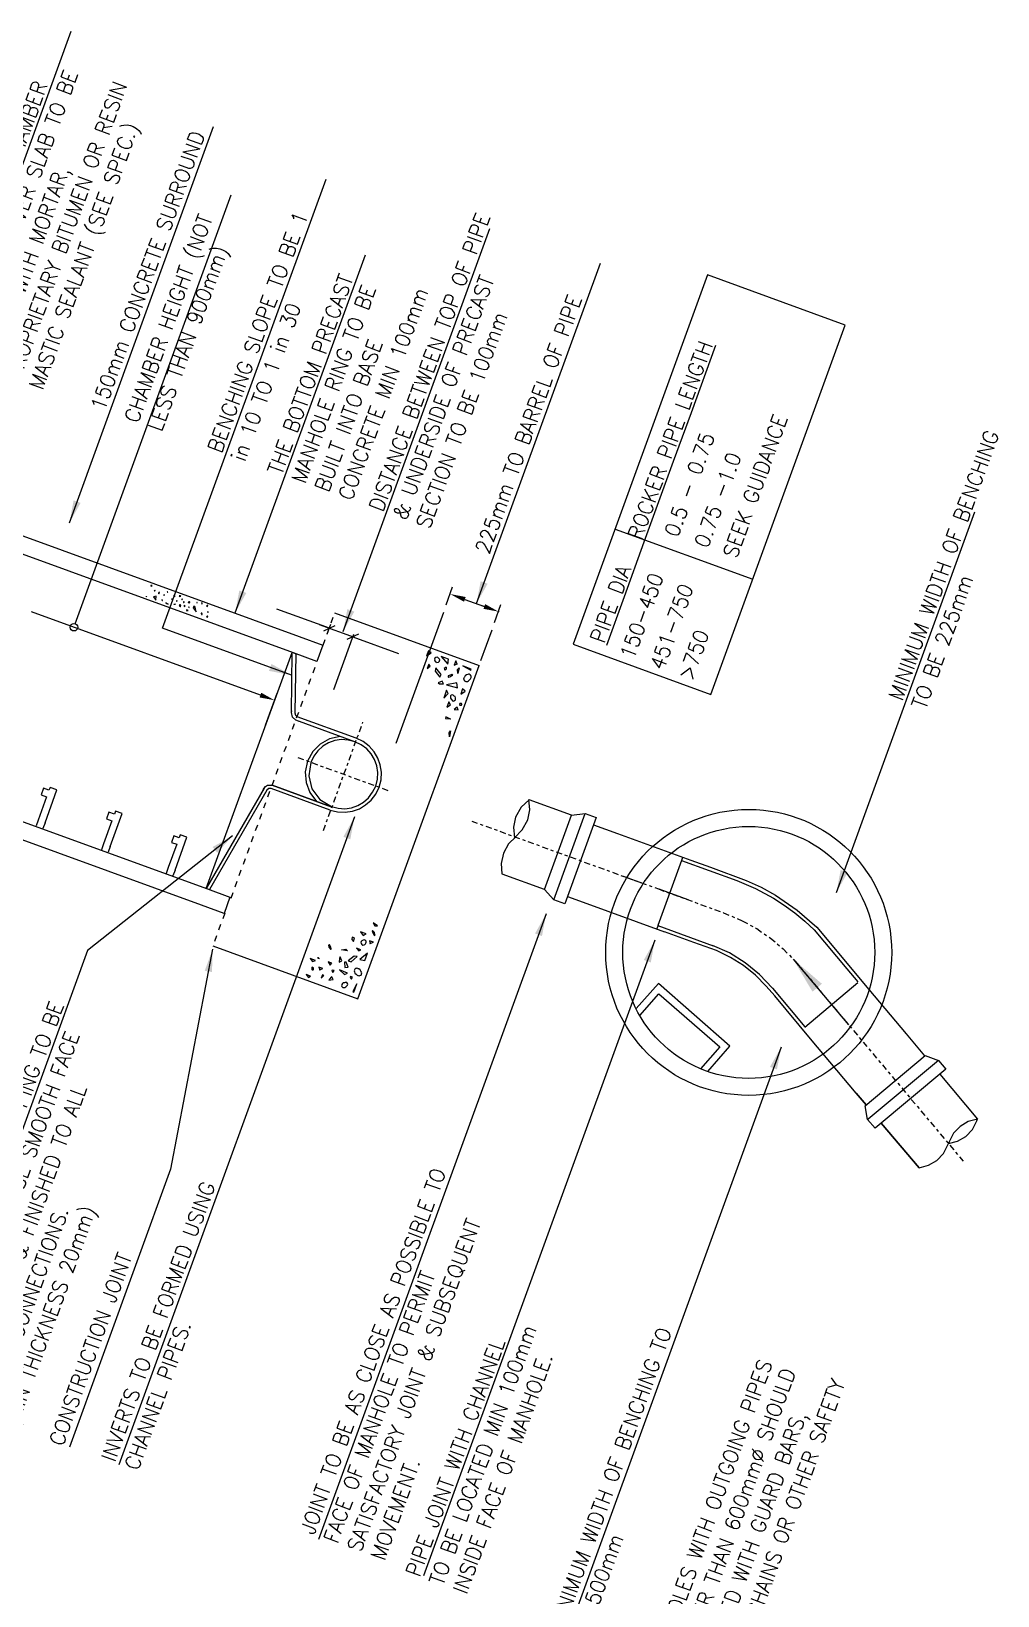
# Model space of a CAD drawing. Header units: millimetres. Extents: x 521005098 to 522149999836, y 174611071 to 175300000107.
# Drawn here: x 521504662 to 521569170, y 175572368 to 175676781 of the extents above; entities that cross this region are included whole.
import ezdxf

# ---------------------------------------------------------------- set-up
doc = ezdxf.new("R2010")
doc.units = ezdxf.units.MM
doc.header["$LTSCALE"] = 200
doc.header["$PDSIZE"] = 200
for name, pattern in [('CENT', [7, 2, -1, 1, -1, 2]), ('DASH', [4, 2, -2]), ('DEFAULT', [0])]:
    doc.linetypes.add(name, pattern=pattern)
for name, color, linetype in [('GT0-25', 7, 'Continuous'), ('GT0-35', 3, 'Continuous'), ('GT0-35TXT', 3, 'Continuous'), ('GT0-50', 6, 'Continuous'), ('GTDIM', 3, 'Continuous')]:
    doc.layers.add(name, color=color, linetype=linetype)
doc.styles.add('GT1TO1', font='romans.shx', dxfattribs={"width": 0.95, "height": 2})
doc.styles.add('GTanyheight', font='romans.shx', dxfattribs={"width": 0.95})
doc.dimstyles.new('GTDIM', dxfattribs={"dimscale": 200, "dimtxt": 2, "dimasz": 2, "dimexe": 1, "dimexo": 1, "dimgap": 1, "dimtad": 2, "dimtih": 1, "dimtoh": 1, "dimdec": 0, "dimzin": 0, "dimdsep": 46, "dimtxsty": 'GTanyheight', "dimblk1": 'OBLIQUE', "dimblk2": 'OBLIQUE', "dimsah": 1, "dimcen": 3.5, "dimclrd": 7, "dimclre": 7, "dimclrt": 3, "dimadec": 0, "dimazin": 0, "dimtfac": 1, "dimtdec": 0, "dimtofl": 0, "dimtmove": 0, "dimatfit": 3, "dimldrblk": 'OBLIQUE', "dimfxl": 1, "dimtolj": 1, "dimtzin": 0, "dimarcsym": 0})
doc.dimstyles.new('NOTEARROW', dxfattribs={"dimscale": 500, "dimtxt": 2, "dimasz": 3, "dimexe": 1, "dimexo": 1, "dimgap": 1, "dimtad": 2, "dimtih": 1, "dimtoh": 1, "dimdec": 4, "dimzin": 0, "dimdsep": 46, "dimtxsty": 'GTanyheight', "dimcen": 3.5, "dimclrd": 7, "dimclre": 7, "dimclrt": 3, "dimadec": 0, "dimazin": 0, "dimtfac": 1, "dimtdec": 4, "dimtofl": 0, "dimtmove": 0, "dimatfit": 3, "dimfxl": 1, "dimtolj": 1, "dimtzin": 0, "dimarcsym": 0})

# ---------------------------------------------------------------- blocks, each defined once
blk = doc.blocks.new('_OBLIQUE')
at = {"color": 0, "linetype": 'ByBlock'}
blk.add_line((-0.5, -0.5), (0.5, 0.5), dxfattribs=at)

msp = doc.modelspace()

# ---------------------------------------------------------------- linework, layer by layer
at = {"color": 1, "linetype": 'ByBlock'}
msp.add_line((521534903.87458, 175638391.04203), (521534764.09689, 175638441.91695), dxfattribs=at)
at = {"color": 255, "linetype": 'ByBlock'}
msp.add_line((521520288.30558, 175630460.3312), (521521068.72555, 175632604.51745), dxfattribs=at)
at = {"layer": 'DEFPOINTS', "color": 0, "linetype": 'ByBlock'}
for p in [(521532222.84054, 175638005.53465), (521535406.04611, 175636846.94256), (521520117.29552, 175629990.4849)]:
    msp.add_point(p, dxfattribs=at)
at = {"layer": 'GT0-25', "linetype": 'DASH'}
for p, q in [((521524137.49068, 175635804.03219), (521524915.00507, 175637940.23542)), ((521517995.56135, 175618929.22004), (521523750.90531, 175634741.89762)), ((521517574.27057, 175617920.26238), (521516779.38138, 175615736.32229))]:
    msp.add_line(p, q, dxfattribs=at)
at = {"layer": 'GT0-25', "linetype": 'DEFAULT'}
for p, q in [((521516337.81884, 175619573.13414), (521522071.44435, 175635326.14077)), ((521522042.04929, 175631309.35303), (521522071.44435, 175635326.14077)), ((521522310.12581, 175635239.26782), (521522262.30355, 175631283.24727)), ((521526267.68446, 175629365.89641), (521522329.43316, 175630799.30266)), ((521526350.21358, 175629592.6433), (521522411.96228, 175631026.04955)), ((521520204.68288, 175626261.2303), (521516337.81884, 175619573.13414)), ((521524608.40777, 175624807.07116), (521520670.15647, 175626240.47741)), ((521520390.18772, 175626139.6513), (521516558.91893, 175619492.66029))]:
    msp.add_line(p, q, dxfattribs=at)
at = {"layer": 'GT0-25', "linetype": 'CENT'}
for p, q in [((521524166.49149, 175623444.38542), (521526795.77134, 175630668.27245)), ((521522450.2226, 175628309.11292), (521528616.95543, 175626064.60573))]:
    msp.add_line(p, q, dxfattribs=at)
at = {"layer": 'GT0-25', "linetype": 'DEFAULT'}
for points in [[(521522544.24689, 175630721.11685), (521522329.43316, 175630799.30266), (521522094.04138, 175631006.61378), (521522042.04929, 175631309.35303), (521522057.274, 175631425.44721)], [(521522262.30355, 175631283.24727), (521522302.40567, 175631133.50071), (521522411.96228, 175631026.04955)], [(521525289.08904, 175629722.07601), (521524569.66482, 175629564.95769), (521523953.26015, 175629208.16316), (521523445.3154, 175628703.77199), (521523102.25424, 175628058.27775), (521522954.48212, 175627355.21864), (521523019.37415, 175626642.33246), (521523262.22442, 175625972.79471), (521523707.99815, 175625378.0645)], [(521525289.08904, 175629722.07601), (521524569.66482, 175629564.95769), (521523953.26015, 175629208.16316), (521523445.3154, 175628703.77199), (521523102.25424, 175628058.27775), (521522954.48212, 175627355.21864), (521523019.37415, 175626642.33246), (521523262.22442, 175625972.79471), (521523707.99815, 175625378.0645)], [(521524608.40777, 175624807.07116), (521525103.14671, 175624681.06114), (521525608.76577, 175624659.21154), (521526097.05498, 175624738.2749), (521526559.32514, 175624894.38371), (521526976.05359, 175625148.15869), (521527346.14159, 175625459.45458), (521527654.41031, 175625860.82667), (521527875.89276, 175626320.81542), (521528006.24643, 175626827.48846), (521528028.09556, 175627333.10769), (521527949.03249, 175627821.39626), (521527788.57973, 175628271.73296), (521527539.14871, 175628700.39487), (521527211.57477, 175629062.89307), (521526810.20345, 175629371.16098), (521526350.21358, 175629592.6433)], [(521524608.40777, 175624807.07116), (521525103.14671, 175624681.06114), (521525608.76577, 175624659.21154), (521526097.05498, 175624738.2749), (521526559.32514, 175624894.38371), (521526976.05359, 175625148.15869), (521527346.14159, 175625459.45458), (521527654.41031, 175625860.82667), (521527875.89276, 175626320.81542), (521528006.24643, 175626827.48846), (521528028.09556, 175627333.10769), (521527949.03249, 175627821.39626), (521527788.57973, 175628271.73296), (521527539.14871, 175628700.39487), (521527211.57477, 175629062.89307), (521526810.20345, 175629371.16098), (521526350.21358, 175629592.6433)], [(521520141.72179, 175626162.51075), (521520204.68288, 175626261.2303), (521520304.54331, 175626387.0653), (521520439.10851, 175626459.72309), (521520748.34227, 175626455.29114), (521524686.59357, 175625021.88489), (521520748.34227, 175626455.29114)], [(521520670.15647, 175626240.47741), (521520521.50678, 175626240.52124), (521520390.18772, 175626139.6513)]]:
    msp.add_lwpolyline(points, dxfattribs=at)
msp.add_lwpolyline([(521526267.68446, 175629365.89641), (521525808.74811, 175629478.87482), (521525371.48637, 175629502.8745), (521524932.03136, 175629446.58212), (521524509.90685, 175629289.37708), (521524118.14346, 175629067.06073), (521523792.54489, 175628766.6016), (521523525.51916, 175628404.27906), (521523317.06798, 175627980.09195), (521523180.08942, 175627083.89403), (521523393.58731, 175626222.31433), (521523916.36167, 175625504.95224), (521524690.9374, 175625033.81946), (521525149.87389, 175624920.83994), (521525599.06925, 175624892.49677), (521526042.86885, 175624960.72291), (521526460.65005, 175625105.99479), (521526840.47841, 175625332.65513), (521527178.0112, 175625628.7695), (521527445.03693, 175625991.09204), (521527649.14493, 175626403.34488), (521527762.12381, 175626862.28107), (521527790.46667, 175627311.47707), (521527722.24054, 175627755.27668), (521527576.9696, 175628173.05753), (521527354.65291, 175628564.81999), (521527054.19395, 175628890.41903), (521526691.8717, 175629157.44412)], close=True, dxfattribs=at)
at = {"layer": 'GT0-35', "linetype": 'DEFAULT'}
for p, q in [((521522154.98303, 175635295.73518), (521522286.25808, 175635247.95497)), ((521481633.46638, 175632204.48544), (521516421.35751, 175619542.72855)), ((521505681.32782, 175625681.7642), (521505116.65256, 175624130.33168)), ((521505582.08279, 175623960.92893), (521506376.9718, 175626144.86855)), ((521505116.65256, 175624130.33168), (521504977.65541, 175623748.44013)), ((521510049.20753, 175624091.986), (521509484.53227, 175622540.55348)), ((521509926.09384, 175622379.83822), (521510720.98285, 175624563.77784)), ((521505582.08279, 175623960.92893), (521505443.08563, 175623579.03738)), ((521509484.53227, 175622540.55348), (521509345.53512, 175622158.66193)), ((521509926.09384, 175622379.83822), (521509787.09668, 175621997.94666)), ((521514369.35039, 175622519.58259), (521513804.67513, 175620968.15007)), ((521514258.17079, 175620803.09115), (521515053.0598, 175622987.03077)), ((521513804.67513, 175620968.15007), (521513656.991, 175620562.39127)), ((521514258.17079, 175620803.09115), (521514119.17363, 175620421.1996)), ((521544177.86828, 175620387.38157), (521545526.42116, 175619896.54847)), ((521516421.35751, 175619542.72855), (521516552.63257, 175619494.94834))]:
    msp.add_line(p, q, dxfattribs=at)
at = {"layer": 'GT0-35', "color": 7, "linetype": 'DEFAULT'}
for p, q in [((521540713.46962, 175624459.4521), (521537897.0229, 175625484.55487)), ((521539538.88425, 175618818.70477), (521541636.87001, 175624582.87328)), ((521542186.75999, 175623828.61232), (521543797.86299, 175623242.21879)), ((521543797.86299, 175623242.21879), (521548678.90884, 175621465.66339)), ((521546503.21939, 175617121.82765), (521548084.31011, 175621465.8387)), ((521548059.34522, 175621434.38054), (521551746.9805, 175620092.19106)), ((521548084.31011, 175621465.8387), (521548153.8086, 175621656.78424)), ((521538910.85246, 175619506.80214), (521536094.40573, 175620531.90492)), ((521540444.95401, 175619043.03971), (521541244.53893, 175618752.0146)), ((521548498.01114, 175618814.97817), (521546564.68754, 175619518.65041)), ((521541244.53893, 175618752.0146), (521546937.10286, 175616680.09078)), ((521546503.21939, 175617121.82765), (521546416.34645, 175616883.1462)), ((521546478.2545, 175617090.36949), (521550165.88978, 175615748.18001)), ((521559095.26979, 175614214.56275), (521559842.59888, 175613334.3796)), ((521546521.60438, 175613236.3145), (521545028.36023, 175611550.93931)), ((521551292.34742, 175609040.16554), (521546521.60438, 175613236.3145)), ((521554138.45234, 175612923.74907), (521556305.58826, 175610337.47342)), ((521556284.96703, 175610317.94936), (521559829.56809, 175613298.57778)), ((521545277.04531, 175611089.02928), (521546555.03731, 175612548.39356)), ((521546555.03731, 175612548.39356), (521550616.3604, 175609002.38848)), ((521559719.96931, 175605905.18674), (521556677.52032, 175609539.8634)), ((521563054.36314, 175609867.83427), (521564287.61174, 175608391.82357)), ((521563054.36314, 175609867.83427), (521564287.61174, 175608391.82357)), ((521550616.3604, 175609002.38848), (521549337.78128, 175607534.96674)), ((521549812.70668, 175607355.11889), (521551292.34742, 175609040.16554)), ((521560528.89965, 175604191.67911), (521565228.25607, 175608117.03285)), ((521565302.84382, 175607170.86067), (521567820.32453, 175604173.25374)), ((521565302.84382, 175607170.86067), (521567820.32453, 175604173.25374)), ((521559719.96931, 175605905.18674), (521560385.95347, 175605135.70107)), ((521560385.95347, 175605135.70107), (521559719.96931, 175605905.18674)), ((521563918.66673, 175600917.13108), (521561401.18619, 175603914.73848)), ((521561401.18619, 175603914.73848), (521563918.66673, 175600917.13108))]:
    msp.add_line(p, q, dxfattribs=at)
at = {"layer": 'GT0-35', "linetype": 'DEFAULT'}
for points in [[(521487367.09189, 175647957.49207), (521487762.36474, 175649043.4953), (521522550.25588, 175636381.73841), (521524113.03345, 175635812.93389), (521523717.7606, 175634726.93066)], [(521523717.7606, 175634726.93066), (521522154.98303, 175635295.73518), (521487367.09189, 175647957.49207), (521485321.23017, 175642336.53319), (521483877.20499, 175642862.11537)], [(521516421.35751, 175619542.72855), (521517925.05318, 175618995.42809), (521517529.7805, 175617909.42533), (521516026.08483, 175618456.72579), (521481238.1937, 175631118.48268), (521481633.46638, 175632204.48544)], [(521506376.9718, 175626144.86855), (521505911.54158, 175626314.2713), (521505842.04309, 175626123.32576), (521505472.08657, 175626257.97892), (521505311.37131, 175625816.41736), (521505681.32782, 175625681.7642)], [(521510720.98285, 175624563.77784), (521510279.42129, 175624724.4931), (521510209.9228, 175624533.54756), (521509839.96534, 175624668.20106), (521509679.25008, 175624226.6395), (521510049.20753, 175624091.986)], [(521515053.0598, 175622987.03077), (521514599.56414, 175623152.08969), (521514530.06565, 175622961.14415), (521514172.04229, 175623091.454), (521514011.32703, 175622649.89244), (521514369.35039, 175622519.58259)]]:
    msp.add_lwpolyline(points, dxfattribs=at)
at = {"layer": 'GT0-35', "color": 7, "linetype": 'DEFAULT'}
for points in [[(521512635.12795, 175639774.30892), (521512662.24293, 175639737.40976), (521512719.76319, 175639784.04992), (521512651.4057, 175639781.89936)], [(521512879.16274, 175639442.21648), (521512914.96503, 175639429.18551), (521512923.65234, 175639453.05371), (521512916.0619, 175639469.33146), (521512887.85005, 175639466.08467), (521512863.98139, 175639474.77216)], [(521513152.54962, 175639302.16662), (521513182.91185, 175639237.05544), (521513222.00475, 175639344.46231)], [(521513372.67303, 175638830.11211), (521513387.85374, 175638797.55614), (521513411.72193, 175638788.86883), (521513420.40942, 175638812.73749), (521513396.54122, 175638821.4248), (521513400.88488, 175638833.3589), (521513377.01669, 175638842.04621)], [(521513498.63888, 175639176.20043), (521513513.81993, 175639143.6454), (521513537.68812, 175639134.95809), (521513546.37526, 175639158.82581), (521513522.50707, 175639167.51312), (521513526.85073, 175639179.44722), (521513502.98253, 175639188.13453)], [(521513736.31159, 175639346.48074), (521513760.17931, 175639337.7936), (521513768.86663, 175639361.66179), (521513744.9989, 175639370.34893)], [(521514029.13581, 175638888.50994), (521514024.79216, 175638876.57584), (521514076.87173, 175638871.13548)], [(521514163.74485, 175639109.81741), (521514190.86029, 175639072.91808), (521514259.21762, 175639075.06816)], [(521514371.97735, 175638790.75594), (521514363.29004, 175638766.88774), (521514358.94638, 175638754.95365), (521514370.88048, 175638750.60999), (521514394.74914, 175638741.92251), (521514399.0928, 175638753.85661), (521514383.91145, 175638786.41228)], [(521514525.05882, 175639099.9454), (521514547.83014, 175639051.11214), (521514653.08726, 175639080.3775), (521514617.2845, 175639093.40864)], [(521514715.96053, 175638881.79722), (521514707.27322, 175638857.92903), (521514719.20731, 175638853.58537), (521514743.07551, 175638844.89806), (521514751.76282, 175638868.76626), (521514727.89463, 175638877.45357)], [(521514839.60085, 175638701.64525), (521514811.38947, 175638698.39829), (521514826.57005, 175638665.84343), (521514850.43871, 175638657.15595), (521514859.12586, 175638681.02367), (521514863.46951, 175638692.95777)], [(521515135.80381, 175638661.41148), (521515147.73791, 175638657.06782), (521515195.47429, 175638639.6932), (521515244.30755, 175638662.46452), (521515252.99486, 175638686.33271), (521515229.12667, 175638695.02002), (521515193.32391, 175638708.05116), (521515144.49095, 175638685.2792)], [(521513652.5536, 175638633.63745), (521513643.86663, 175638609.77019), (521513794.66606, 175638541.3681)], [(521514208.05977, 175638526.0562), (521514176.60067, 175638551.02144), (521514292.69468, 175638535.79626)], [(521514581.30737, 175638511.84071), (521514553.09535, 175638508.59345), (521514544.40804, 175638484.72526), (521514535.72073, 175638460.85707), (521514559.58892, 175638452.16976), (521514555.24526, 175638440.23566), (521514558.49222, 175638412.02428), (521514582.36041, 175638403.33697), (521514594.29404, 175638398.99349), (521514618.16223, 175638390.30617), (521514626.84937, 175638414.1739), (521514655.06169, 175638417.42051), (521514631.19303, 175638426.10799), (521514639.88034, 175638449.97619), (521514624.69946, 175638482.53169), (521514629.04328, 175638494.46626), (521514617.10966, 175638498.80974), (521514593.24147, 175638507.49705)], [(521514865.57513, 175638475.95046), (521514863.38138, 175638395.65857), (521514936.08313, 175638409.74194), (521514916.55877, 175638430.36382)], [(521515033.66216, 175638157.98569), (521515040.1559, 175638101.56246), (521515129.13493, 175638123.23644), (521515097.67582, 175638148.20168)], [(521515167.17432, 175638339.14722), (521515191.04251, 175638330.45991), (521515199.72982, 175638354.3281)], [(521515714.12479, 175638653.64572), (521515705.43748, 175638629.77753), (521515737.99298, 175638644.95841), (521515742.33664, 175638656.8925), (521515718.46845, 175638665.57982)], [(521516012.30141, 175637950.45577), (521516003.6141, 175637926.58757), (521516014.45197, 175637882.09827), (521516022.04241, 175637865.82052), (521516045.9106, 175637857.13321), (521516062.18835, 175637864.72365), (521516063.28505, 175637904.86912), (521516036.17007, 175637941.76828)], [(521516047.22644, 175638640.5271), (521516034.1953, 175638604.72434), (521516037.44243, 175638576.51343), (521516061.31062, 175638567.82612), (521516069.99759, 175638591.69337), (521516074.34142, 175638603.62794), (521516059.16054, 175638636.18344)], [(521516396.34258, 175637743.10146), (521516350.7564, 175637692.11765), (521516442.98239, 175637685.58025), (521516420.21124, 175637734.41397)], [(521516362.90964, 175638431.0224), (521516418.236, 175638397.3702), (521516444.29794, 175638468.97478)], [(521516427.88917, 175638015.43512), (521516447.4137, 175637994.81371), (521516463.69146, 175638002.40415), (521516472.37877, 175638026.27234), (521516436.57648, 175638039.30331)], [(521531347.39514, 175635301.7051), (521531166.23396, 175635435.2182), (521531032.6775, 175635105.40716)], [(521531278.77455, 175634407.65756), (521531194.18283, 175634546.56689), (521531089.93509, 175634260.14858)], [(521531889.73869, 175634712.37205), (521531926.63738, 175634739.4872), (521531915.80062, 175634783.97663), (521531925.58463, 175634847.9903), (521531890.87939, 175634901.16768), (521531839.89622, 175634946.75415), (521531800.84714, 175634987.99697), (521531753.11076, 175635005.37159), (521531664.13109, 175634983.69731), (521531606.61099, 175634937.05763), (521531569.71183, 175634909.94265), (521531589.23637, 175634889.32124), (521531570.7644, 175634801.43908), (521531593.53619, 175634752.60565), (521531644.51953, 175634707.01965), (521531699.84636, 175634673.36728), (521531723.71455, 175634664.67997), (521531735.64865, 175634660.33631), (521531832.21812, 175634665.73254)], [(521532463.67171, 175634544.02269), (521532505.00248, 175634880.37049), (521532015.70453, 175635058.46037)], [(521531933.92148, 175633682.6615), (521532022.94468, 175633852.9861), (521531657.41837, 175634296.87259), (521531619.37898, 175634080.96182)], [(521532381.14242, 175634317.27533), (521532345.3406, 175634330.30612), (521532222.70855, 175634253.30502), (521532233.54608, 175634208.81478), (521532253.07061, 175634188.19337), (521532280.18559, 175634151.29421), (521532386.53942, 175634220.70505), (521532387.63629, 175634260.85099)], [(521532773.7829, 175633836.48891), (521532761.84927, 175633840.83239), (521532737.98108, 175633849.5197), (521532616.44637, 175633812.66437), (521532486.22436, 175633751.94085), (521532477.53704, 175633728.07266), (521532480.78319, 175633699.86051), (521532500.30807, 175633679.24004), (521532524.17673, 175633670.55256), (521532645.71126, 175633707.40742), (521532760.75193, 175633800.68662), (521532793.30726, 175633815.86703)], [(521533100.47928, 175634177.09364), (521533228.55121, 175634306.17449), (521533129.70034, 175633923.18701)], [(521534003.21443, 175634132.3406), (521534033.62002, 175634215.87927), (521533472.71702, 175634420.03127)], [(521533970.5708, 175633819.86052), (521533943.45646, 175633856.75998), (521533919.58827, 175633865.44729), (521533907.65417, 175633869.79095), (521533839.29621, 175633867.64057), (521533794.80661, 175633856.80334), (521533717.76167, 175633830.78571), (521533627.68543, 175633768.96484), (521533569.06752, 175633682.17955), (521533556.03672, 175633646.37773), (521533543.00559, 175633610.57498), (521533521.28714, 175633550.90402), (521533551.64954, 175633485.79331), (521533550.55267, 175633445.64737), (521533582.01083, 175633420.68248), (521533629.74769, 175633403.30768), (521533641.68178, 175633398.96403), (521533665.54997, 175633390.27672), (521533701.35179, 175633377.24592), (521533774.05371, 175633391.32976), (521533855.4423, 175633429.28149), (521533917.3067, 175633487.85557), (521533983.51411, 175633558.36345), (521534000.8889, 175633606.1003), (521534018.26335, 175633653.83622), (521534028.04818, 175633717.85065), (521534017.21078, 175633762.33978), (521533985.75215, 175633787.30485)], [(521532186.59976, 175633225.78757), (521532091.17082, 175633409.1865), (521531830.72679, 175633287.73945), (521531917.51225, 175633229.12201)], [(521532494.56121, 175632586.61205), (521532383.95121, 175632802.56601), (521532188.4867, 175632265.53168)], [(521533115.30936, 175632955.34021), (521533064.41338, 175633298.22622), (521532381.88896, 175633168.22317)], [(521532915.41353, 175632109.07241), (521532972.9341, 175632155.71193), (521532977.27776, 175632167.64603), (521532975.12784, 175632236.00382), (521532984.9122, 175632300.01843), (521532946.95982, 175632381.40672), (521532891.633, 175632415.05909), (521532840.65, 175632460.64603), (521532828.7159, 175632464.98969), (521532769.04495, 175632486.70814), (521532696.3438, 175632472.62349), (521532650.75703, 175632421.64096), (521532642.06955, 175632397.7723), (521532644.21993, 175632329.41433), (521532650.7135, 175632272.99064), (521532681.07479, 175632207.8798), (521532727.71495, 175632150.35953), (521532778.69795, 175632104.77259), (521532802.56614, 175632096.08528), (521532862.23615, 175632074.36717)], [(521533619.78819, 175632744.69482), (521533454.90458, 175632885.79789), (521533328.93873, 175632539.70956)], [(521532638.64762, 175631831.38589), (521532531.28488, 175632019.12783), (521532400.97521, 175631661.10494)], [(521533163.70433, 175631491.61471), (521533080.20918, 175631670.67062), (521532891.36955, 175631523.16117)], [(521533411.20505, 175631874.55883), (521533384.08977, 175631911.45863), (521533275.58587, 175631910.40512), (521533254.96493, 175631890.88041), (521533262.5549, 175631874.60283), (521533245.18027, 175631826.86644), (521533276.63938, 175631801.90121), (521533385.14329, 175631802.95472), (521533398.17408, 175631838.75654)], [(521532551.29251, 175629957.55634), (521532651.15294, 175630083.39134), (521532576.16979, 175629691.71672)], [(521540266.86412, 175618553.74177), (521539538.88425, 175618818.70477), (521538910.85246, 175619506.80214), (521540713.46962, 175624459.4521), (521541636.87001, 175624582.87328), (521542364.84988, 175624317.91027)], [(521527591.05671, 175617072.0668), (521527772.2616, 175617087.20449), (521527492.38069, 175617283.67822)], [(521524659.9208, 175615516.99236), (521524688.13218, 175615520.23931), (521524672.95177, 175615552.79465), (521524644.78328, 175615698.19772), (521524575.37292, 175615804.55137), (521524551.50425, 175615813.23885), (521524539.57016, 175615817.58251), (521524502.67164, 175615790.46783), (521524530.83966, 175615645.06493), (521524624.11851, 175615530.02333), (521524647.98671, 175615521.33601)], [(521526160.67678, 175616038.45088), (521526243.20641, 175616265.19918), (521526076.12906, 175616326.01036), (521526055.46383, 175616157.83614)], [(521526818.32396, 175616434.29512), (521527006.06719, 175616541.65846), (521526636.11021, 175616676.31179)], [(521526721.57884, 175615834.29923), (521526760.62872, 175615793.05718), (521526796.43054, 175615780.02638), (521526873.47594, 175615806.04385), (521526922.3092, 175615828.81517), (521526967.8952, 175615879.79851), (521526992.86027, 175615911.25714), (521527001.54758, 175615935.12534), (521527014.57855, 175615970.92763), (521527004.83883, 175616055.56347), (521526958.19915, 175616113.08357), (521526922.39639, 175616126.11471), (521526898.52867, 175616134.80185), (521526813.89282, 175616125.06213), (521526765.05986, 175616102.29017), (521526728.1607, 175616075.17519), (521526682.57376, 175616024.1922), (521526673.88645, 175616000.324), (521526669.5428, 175615988.38991), (521526686.87406, 175615887.47644)], [(521527577.8506, 175616441.66625), (521527610.40593, 175616456.84666), (521527590.88157, 175616477.46854), (521527562.71355, 175616622.87144), (521527493.30288, 175616729.22573), (521527469.43469, 175616737.91304), (521527457.50059, 175616742.2567), (521527429.28875, 175616739.00991), (521527420.60126, 175616715.14125), (521527472.637, 175616561.05121), (521527542.04784, 175616454.69739), (521527565.9165, 175616446.00991)], [(521523440.09814, 175614690.55607), (521523631.08798, 175614769.70709), (521523284.99919, 175614895.67311)], [(521524606.43692, 175614441.73869), (521524714.98419, 175614591.44206), (521524488.23636, 175614673.97152)], [(521525222.79746, 175614649.88418), (521525401.85337, 175614733.37933), (521525284.74981, 175615005.75699), (521525238.06664, 175614914.62834)], [(521525648.38807, 175615522.12625), (521525769.87942, 175615410.33173), (521525378.20351, 175615485.31428)], [(521525823.93358, 175614741.93485), (521526002.9455, 175614676.77984), (521526414.27632, 175615027.12481), (521526210.29964, 175615060.82054)], [(521526525.06209, 175615405.7694), (521526659.62777, 175615478.42702), (521526373.20899, 175615582.67493)], [(521526597.58759, 175614825.25438), (521526929.59254, 175614771.99028), (521527107.68226, 175615261.28776)], [(521523162.01668, 175613629.47502), (521523288.99238, 175613718.41022), (521523014.50817, 175613818.3143)], [(521523473.5752, 175614151.28417), (521523494.19661, 175614170.80871), (521523493.14403, 175614279.31227), (521523461.6854, 175614304.27734), (521523409.60489, 175614309.71803), (521523388.98331, 175614290.19303), (521523381.34985, 175614157.82187), (521523417.15214, 175614144.7909)], [(521524065.84917, 175613624.86775), (521524193.92144, 175613753.94953), (521524095.20172, 175613816.91016), (521524008.32877, 175613578.2287)], [(521524526.9348, 175613443.53124), (521524801.46284, 175613492.27684), (521524717.96817, 175613671.33259), (521524669.13521, 175613648.56062)], [(521524794.00436, 175613954.50347), (521524874.33978, 175614100.96005), (521524746.3118, 175614120.52778), (521524720.2497, 175614048.92273)], [(521525557.83035, 175613825.15918), (521525769.44066, 175613923.83508), (521525241.09411, 175614143.16761)], [(521525582.92707, 175614302.56733), (521525808.62122, 175614328.54131), (521525685.02408, 175614657.34267), (521525576.52052, 175614656.29009)], [(521526043.83768, 175613526.63146), (521526103.55216, 175613653.56333), (521525972.27711, 175613701.34355), (521525941.87134, 175613617.8044)], [(521526681.9165, 175613794.44743), (521526694.9473, 175613830.24925), (521526703.63461, 175613854.11744), (521526707.97826, 175613866.05154), (521526717.76292, 175613930.0655), (521526706.92569, 175613974.5551), (521526668.97285, 175614055.94357), (521526619.08719, 175614141.67628), (521526532.3019, 175614200.29419), (521526484.56505, 175614217.66898), (521526448.76323, 175614230.69978), (521526389.09228, 175614252.41823), (521526340.25932, 175614229.64627), (521526295.76972, 175614218.80904), (521526258.87073, 175614191.69454), (521526241.49594, 175614143.95768), (521526237.15228, 175614132.02358), (521526228.46497, 175614108.15539), (521526215.43417, 175614072.35357), (521526229.51801, 175613999.65165), (521526267.46974, 175613918.26306), (521526337.97745, 175613852.05518), (521526420.41955, 175613781.50301), (521526456.22137, 175613768.47221), (521526492.02413, 175613755.44107), (521526556.03797, 175613745.65753), (521526600.52804, 175613756.49459), (521526661.29539, 175613774.92225)], [(521525399.17734, 175613017.94046), (521525450.16004, 175612972.35416), (521525462.09461, 175612968.01033), (521525530.4524, 175612970.16025), (521525594.46654, 175612960.37606), (521525651.9871, 175613007.01558), (521525709.5072, 175613053.65526), (521525755.09414, 175613104.63826), (521525759.4378, 175613116.57236), (521525781.15625, 175613176.24331), (521525762.72794, 175613237.01036), (521525716.0889, 175613294.53076), (521525692.22024, 175613303.21824), (521525623.86291, 175613301.06816), (521525563.09509, 175613282.64066), (521525490.39428, 175613268.55695), (521525444.80764, 175613217.57331), (521525399.2207, 175613166.59031), (521525390.53339, 175613142.72212), (521525368.81528, 175613083.05211)], [(521526129.3073, 175612684.62013), (521526200.91187, 175612658.5582), (521526396.37604, 175613195.59159)], [(521560989.85444, 175603564.39386), (521560487.65684, 175604152.63004), (521560315.40193, 175605053.25927), (521564336.44499, 175608414.59489), (521565207.63449, 175608097.50784), (521565709.83192, 175607509.2712)]]:
    msp.add_lwpolyline(points, close=True, dxfattribs=at)
for points in [[(521512331.11557, 175639087.57251), (521512326.77174, 175639075.63794), (521512341.95263, 175639043.08244), (521512350.63994, 175639066.95063), (521512354.98376, 175639078.88519)], [(521512828.04779, 175639041.85455), (521512974.45973, 175638812.86868), (521512994.07256, 175639089.54693), (521512823.70413, 175639029.92045)], [(521515463.37728, 175638298.91345), (521515665.11575, 175638036.27584), (521515605.53339, 175638355.29331), (521515506.81401, 175638418.25488), (521515459.03363, 175638286.97935)], [(521533094.07337, 175634530.8167), (521533004.08431, 175634766.29537), (521532895.49292, 175634467.94297), (521533107.10416, 175634566.61852)], [(521532652.46866, 175630866.78634), (521532343.27885, 175631019.86687), (521532308.52961, 175630924.3941), (521532665.49945, 175630902.58816)], [(521537901.36656, 175625496.48897), (521537353.27568, 175624993.1942), (521536989.59312, 175624328.17542), (521536854.85213, 175623660.91907), (521536907.81037, 175622952.37591)], [(521536907.81037, 175622952.37591), (521537436.37607, 175623476.29179), (521537800.05863, 175624141.31056), (521537939.14374, 175624820.50084), (521537877.49836, 175625505.17628)], [(521537002.22963, 175623026.13057), (521536514.90658, 175622541.26329), (521536184.87674, 175621931.57228), (521536029.5137, 175621244.7911), (521536070.53754, 175620540.59223)], [(521548678.90884, 175621465.66339), (521549991.65896, 175620987.86142), (521552386.0693, 175620102.8528), (521553370.06125, 175619650.10308), (521554339.92601, 175619121.40543), (521555775.13303, 175618126.00631), (521557089.85852, 175616985.247), (521560563.9974, 175612828.54204), (521563054.36314, 175609867.83427)], [(521551751.32398, 175620104.12469), (521553002.21082, 175619567.74877), (521554202.07019, 175618928.3098), (521554924.56541, 175618462.61772), (521555629.6863, 175617949.1886), (521556293.56468, 175617396.70978), (521556916.19994, 175616805.18252), (521559095.26996, 175614214.56321)], [(521527269.53869, 175615891.64478), (521527505.01766, 175615981.63319), (521527230.53345, 175616081.53728), (521527305.34098, 175615878.61381)], [(521556677.52032, 175609539.8634), (521554289.12045, 175612409.3984), (521553724.00559, 175613047.5647), (521552992.91076, 175613786.68955), (521552198.85496, 175614427.09372), (521551329.9035, 175614973.12217), (521550397.99031, 175615420.43076), (521548882.36008, 175615972.07505), (521546937.10286, 175616680.09078)], [(521554138.45234, 175612923.74907), (521553279.37273, 175613831.09102), (521552320.43302, 175614612.5989), (521551261.63273, 175615268.27132), (521550134.43115, 175615773.14508)], [(521523867.66335, 175614899.84162), (521523840.54901, 175614936.74108), (521523772.19058, 175614934.59087), (521523803.64968, 175614909.62563), (521523891.53201, 175614891.15414)], [(521523898.90331, 175614131.62798), (521524122.44818, 175614225.96005), (521523859.89806, 175614321.52047), (521523934.70513, 175614118.59718)], [(521565875.46245, 175602543.02067), (521566490.72688, 175602711.0194), (521567037.67641, 175603025.51824), (521567476.16715, 175603487.61385), (521567781.23163, 175604065.84688), (521567820.32453, 175604173.25374)], [(521567820.32453, 175604173.25374), (521567197.47059, 175604021.53242), (521566658.11056, 175603690.75617), (521566223.96395, 175603240.59448), (521565918.899, 175602662.36163), (521565875.46245, 175602543.02067)], [(521563918.66673, 175600917.13108), (521564550.20815, 175601092.72106), (521565101.50164, 175601419.15336), (521565544.33539, 175601893.18277), (521565849.40051, 175602471.41609), (521565875.46245, 175602543.02067)]]:
    msp.add_lwpolyline(points, dxfattribs=at)
at = {"layer": 'GT0-35', "color": 7, "linetype": 'CENT'}
msp.add_lwpolyline([(521534057.75463, 175624070.80171), (521546516.95115, 175619536.02503), (521550860.9622, 175617954.93431), (521552111.84857, 175617418.55856), (521553081.71332, 175616889.86091), (521554000.55061, 175616258.10022), (521554848.8373, 175615543.89738), (521555634.1626, 175614730.97563), (521558898.97223, 175610853.18509), (521566867.92274, 175601370.8912)], dxfattribs=at)
at = {"layer": 'GT0-35', "linetype": 'Continuous'}
for radius in [9543.53832, 8406.46339]:
    msp.add_circle((521552550.98561, 175615303.10324), radius, dxfattribs=at)
at = {"layer": 'GT0-35TXT', "color": 7, "linetype": 'Continuous'}
for p, q in [((521507597.3934, 175637241.63693), (521518012.84397, 175665857.85217)), ((521523876.55915, 175637182.93345), (521526208.9772, 175636334.0027)), ((521524418.70261, 175636540.39144), (521524659.43138, 175637201.7883)), ((521524849.97288, 175632860.09525), (521526190.59353, 175636543.42021))]:
    msp.add_line(p, q, dxfattribs=at)
at = {"layer": 'GT0-35TXT', "linetype": 'Continuous'}
msp.add_line((521543625.57449, 175643553.84042), (521552818.82897, 175640207.76943), dxfattribs=at)
at = {"layer": 'GT0-35TXT', "color": 7, "linetype": 'ByBlock'}
for p, q in [((521532350.69282, 175638491.08911), (521532788.21391, 175639693.16843)), ((521533600.05424, 175638865.59382), (521535152.87152, 175638300.41455)), ((521519958.02286, 175632476.69129), (521504681.45512, 175638036.90723)), ((521535577.05618, 175637316.78888), (521536014.57727, 175638518.86819))]:
    msp.add_line(p, q, dxfattribs=at)
at = {"layer": 'GT0-35TXT', "linetype": 'Continuous'}
msp.add_lwpolyline([(521550022.50305, 175632524.9271), (521558993.93361, 175657173.72997), (521549800.67912, 175660519.80097), (521540829.24856, 175635870.99809)], close=True, dxfattribs=at)
at = {"layer": 'GT0-35TXT', "color": 7, "linetype": 'ByBlock'}
msp.add_circle((521507511.88837, 175637006.71377), 250, dxfattribs=at)
msp.add_point((521535843.56721, 175638049.02189), dxfattribs=at)
for points in [[(521533543.05088, 175638708.97839), (521533657.0576, 175639022.20926), (521532616.92522, 175639223.42352)], [(521534846.87122, 175638234.42659), (521534960.87794, 175638547.65746), (521535843.5672, 175638049.02188)]]:
    msp.add_solid(points, dxfattribs=at)
at = {"layer": 'GT0-35TXT', "color": 7, "linetype": 'Continuous'}
msp.add_solid([(521519901.0195, 175632320.07585), (521520015.02622, 175632633.30672), (521520897.71548, 175632134.67114)], dxfattribs=at)
at = {"layer": 'GT0-50', "linetype": 'DEFAULT'}
for p, q in [((521524894.97327, 175637961.04146), (521534550.16396, 175634446.83944)), ((521526457.933, 175612213.61759), (521534550.16396, 175634446.83944)), ((521516779.38138, 175615736.32229), (521526457.933, 175612213.61759))]:
    msp.add_line(p, q, dxfattribs=at)
at = {"layer": 'GTDIM', "color": 7, "linetype": 'DEFAULT'}
for p, q in [((521529012.78988, 175629258.75302), (521532196.6896, 175638006.4456)), ((521534676.13015, 175634792.9287), (521535418.89512, 175636833.6587))]:
    msp.add_line(p, q, dxfattribs=at)

# ---------------------------------------------------------------- texts
at = {"layer": 'GT0-35TXT', "linetype": 'Continuous', "style": 'GT1TO1', "width": 0.95}
for s, p in [('SEEK GUIDANCE', (521551730.61752, 175641535.56733)), ('0.5 - 0.75', (521547827.82073, 175642956.06919)), ('0.75 -1.0', (521549822.58345, 175642230.03494)), ('150-450', (521544858.40343, 175634797.66222)), ('451-750', (521546853.16615, 175634071.62796)), ('>750', (521548761.20022, 175633377.16036))]:
    msp.add_text(s, height=1000, rotation=69.9999999997, dxfattribs=at).set_placement(p)
at = {"layer": 'GT0-35TXT', "linetype": 'Continuous', "char_height": 1000, "attachment_point": 1, "rotation": 70, "style": 'GT1TO1'}
for s, insert, width in [('PRECAST CONCRETE CHAMBER SECTIONS & COVER SLAB TO BE BEDDED WITH MORTAR, PROPRIETARY BITUMEN OR RESIN MASTIC SEALANT (SEE SPEC.)', (521498203.72776, 175655403.98615), 23233.3782543), ('150mm CONCRETE SURROUND', (521508589.77085, 175651715.67705), 22401.45), ('CHAMBER HEIGHT (NOT LESS THAN 900mm)', (521510838.77093, 175650914.00614), 18661.9), ('BENCHING SLOPE TO BE 1 in 10 TO 1 in 30', (521516402.75545, 175648911.94747), 18466.85), ('DISTANCE BETWEEN TOP OF PIPE & UNDERSIDE OF PRECAST SECTION TO BE 100mm', (521527175.15801, 175644991.11359), 24015.5655144), ('THE BOTTOM PRECAST MANHOLE RING TO BE BUILT INTO BASE CONCRETE MIN 100mm', (521520421.63293, 175647449.19569), 16732.85), ('225mm TO BARREL OF PIPE', (521534257.88239, 175642165.09497), 21848.0956386), ('\\LPIPE DIA   ROCKER PIPE LENGTH', (521541941.04505, 175636222.32775), 27128.8), ('MINIMUM WIDTH OF BENCHING TO BE 225mm ', (521561838.4885, 175632380.27268), 21316.2), ('HIGH STRENGTH CONCRETE TOPPING TO BE BROUGHT UP TO A DENSE SMOOTH FACE NEATLY SHAPED & FINISHED TO ALL BRANCH CONNECTIONS. \\P(MIN THICKNESS 20mm)', (521496444.19146, 175586123.9071), 31017.25), ('JOINT TO BE AS CLOSE AS POSSIBLE TO FACE OF MANHOLE TO PERMIT SATISFACTORY JOINT & SUBSEQUENT MOVEMENT.', (521522579.25925, 175576708.60021), 28768.8014944), ('INVERTS TO BE FORMED USING CHANNEL PIPES.', (521509282.81752, 175581581.86603), 28080.55), ('CONSTRUCTION JOINT', (521505828.9861, 175582633.31741), 22493.2), ('PIPE JOINT WITH CHANNEL \\PTO BE LOCATED MIN 100mm INSIDE FACE OF MANHOLE.', (521529631.42356, 175573899.4187), 23335.4), ('MINIMUM WIDTH OF BENCHING TO BE 500mm', (521539242.16284, 175570435.6204), 23937.8972723), ('MANHOLES WITH OUTGOING PIPES GREATER THAN 600mm%%c SHOULD BE FITTED WITH GUARD BARS, SAFETY CHAINS OR OTHER SAFETY DEVICES', (521545894.54486, 175568145.45881), 25133.05)]:
    msp.add_mtext(s, dxfattribs=dict(at, insert=insert, width=width))

# ---------------------------------------------------------------- leaders
at = {"layer": 'GT0-35', "color": 7, "linetype": 'Continuous'}
msp.add_leader([(521555511.18361, 175614858.27612), (521559203.47807, 175610470.09278)], dimstyle='NOTEARROW', override={"dimasz": 5}, dxfattribs=at)
at = {"layer": 'GT0-35TXT', "color": 7, "linetype": 'Continuous'}
for points in [[(521495768.12216, 175645024.67948), (521507326.35248, 175676780.65631)], [(521507208.1641, 175643977.90713), (521516830.47616, 175670414.99223)], [(521522023.3775, 175633810.18708), (521513427.80095, 175636938.72109), (521524340.00688, 175666919.7605)], [(521525480.09915, 175636721.04904), (521535268.24681, 175663613.76371)], [(521518268.38409, 175637967.11265), (521526967.10154, 175661866.64244)], [(521534376.46288, 175638583.00419), (521542648.34072, 175661309.80176)], [(521558403.76171, 175619307.68536), (521567648.07857, 175644706.2372)], [(521526238.74758, 175624346.43581), (521510495.8689, 175581093.2321)], [(521518095.8249, 175623078.24455), (521508422.85843, 175615434.30957), (521497622.97321, 175585761.8688)], [(521539031.24462, 175617888.35812), (521523824.73002, 175576108.80265)], [(521546293.48639, 175616124.02087), (521530851.57676, 175573697.72286)], [(521516765.15674, 175615509.12532), (521513959.35076, 175600836.72628), (521507208.76363, 175582289.64058)], [(521554715.0038, 175608987.38475), (521540599.00164, 175570203.98756)]]:
    msp.add_leader(points, dimstyle='NOTEARROW', dxfattribs=at)
at = {"layer": 'GT0-35TXT', "color": 255, "linetype": 'Continuous'}
for points in [[(521524562.87536, 175636934.17311), (521521057.58813, 175638209.99332)], [(521526114.06048, 175636361.67369), (521529174.68985, 175635247.6957)]]:
    msp.add_leader(points, dimstyle='GTDIM', override={"dimasz": 3}, dxfattribs=at)

doc.saveas('drawing.dxf')
